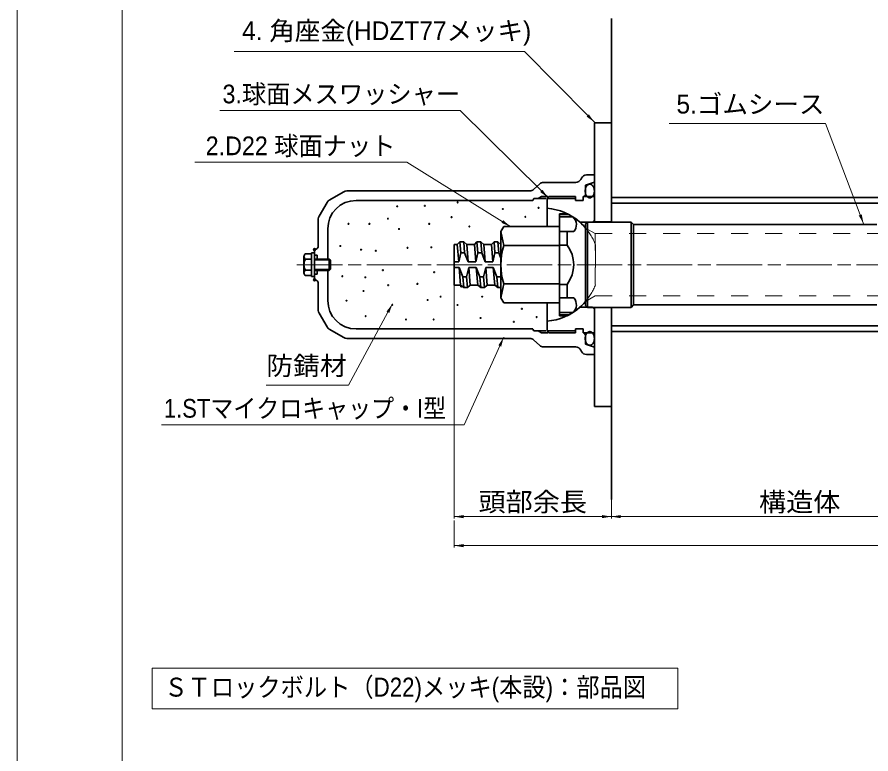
# Model space of a CAD drawing. Units: millimetres at full size, sheet at 1:2; details may follow other scales. Extents: x 2154 to 3836, y 976 to 2164.
# Drawn here: x 2154.4 to 2606.1, y 1578.3 to 1968.2 of the extents above; entities that cross this region are included whole.
import ezdxf
from ezdxf.enums import TextEntityAlignment as Align

# ---------------------------------------------------------------- set-up
doc = ezdxf.new("R2010")
doc.units = ezdxf.units.MM
doc.header["$LTSCALE"] = 2
doc.header["$PDMODE"] = 32
doc.header["$PDSIZE"] = 1
for name, pattern in [('CHAIN', [18.5, 12, -1.5, 3.5, -1.5]), ('CHAIN_DOUBLE_DASH', [23.5, 12, -1.5, 3.5, -1.5, 3.5, -1.5]), ('DASHED_SPACED', [12, 6, -6]), ('USER1', [9, 4.5, -4.5])]:
    doc.linetypes.add(name, pattern=pattern)
for name, color, linetype, lineweight in [('1外形線', 7, 'Continuous', 35), ('2細い実線', 3, 'Continuous', 20), ('3隠れ線', 2, 'USER1', 13), ('4中心線', 1, 'CHAIN', 15), ('5想像線', 6, 'CHAIN_DOUBLE_DASH', 15), ('6寸法線', 4, 'Continuous', 13), ('7 枠・タイトル', 7, 'Continuous', 13), ('Defpoints_2', 7, 'Continuous', 13)]:
    doc.layers.add(name, color=color, linetype=linetype, lineweight=lineweight)
doc.styles.add('ＭＳ Ｐゴシック', font='')
doc.styles.get('ＭＳ Ｐゴシック').set_extended_font_data('MS PGothic')

# ---------------------------------------------------------------- blocks, each defined once
blk = doc.blocks.new('filled_arrow')
at = {"color": 0, "linetype": 'Continuous', "lineweight": -2}
blk.add_solid([(7.5, 1.25), (0, 0), (7.5, -1.25)], dxfattribs=at)

msp = doc.modelspace()

# ---------------------------------------------------------------- linework, layer by layer
at = {"layer": '1外形線'}
for p, q in [((2468.79, 1862.293), (2468.793, 1967.44)), ((2459.79, 1859.782), (2459.791, 1912.181)), ((2468.791, 1912.181), (2459.791, 1912.181)), ((2468.791, 1912.181), (2468.79, 1859.782)), ((2459.791, 1884.686), (2455.643, 1884.686)), ((2459.79, 1873.607), (2459.791, 1884.911)), ((2459.791, 1884.794), (2459.79, 1873.494)), ((2430.932, 1879.943), (2427.636, 1876.96)), ((2449.933, 1880.685), (2432.908, 1880.685)), ((2452.959, 1883.027), (2452.617, 1882.343)), ((2459.79, 1880.859), (2455.189, 1879.184)), ((2455.189, 1873.182), (2455.189, 1879.184)), ((2459.791, 1882.809), (2459.79, 1873.607)), ((2319.461, 1871.246), (2327.318, 1875.782)), ((2425.622, 1876.184), (2328.818, 1876.184)), ((2314.167, 1862.88), (2318.363, 1870.148)), ((2427.203, 1871.184), (2333.765, 1871.184)), ((2427.779, 1872.182), (2427.201, 1871.182)), ((2434.197, 1872.182), (2427.779, 1872.182)), ((2431.78, 1873.182), (2430.048, 1872.182)), ((2435.198, 1873.182), (2431.78, 1873.182)), ((2434.79, 1872.182), (2434.788, 1857.38)), ((2434.79, 1872.182), (2435.79, 1873.182)), ((2449.79, 1872.182), (2434.79, 1872.182)), ((2449.79, 1873.182), (2435.79, 1873.182)), ((2449.79, 1873.182), (2449.79, 1871.182)), ((2449.79, 1871.182), (2453.79, 1871.181)), ((2453.79, 1873.181), (2459.79, 1873.181)), ((2453.79, 1873.181), (2453.79, 1871.181)), ((2455.189, 1874.182), (2454.188, 1873.182)), ((2668.027, 1872.787), (2468.788, 1872.793)), ((2668.026, 1869.787), (2468.788, 1869.793)), ((2313.765, 1847.184), (2313.765, 1861.38)), ((2441.366, 1864.173), (2441.366, 1810.173)), ((2441.366, 1864.173), (2445.366, 1864.173)), ((2441.366, 1863.718), (2446.266, 1863.718)), ((2441.366, 1862.457), (2448.435, 1862.457)), ((2445.366, 1863.718), (2445.366, 1864.173)), ((2411.929, 1857.38), (2410.366, 1854.673)), ((2411.929, 1857.38), (2441.366, 1857.38)), ((2452.123, 1859.682), (2458.79, 1859.681)), ((2456.184, 1859.773), (2455.184, 1858.773)), ((2455.184, 1858.773), (2455.184, 1815.573)), ((2456.184, 1859.773), (2456.184, 1814.573)), ((2456.184, 1859.773), (2479.184, 1859.773)), ((2459.79, 1860.681), (2458.79, 1859.681)), ((2468.79, 1859.782), (2459.79, 1859.782)), ((2479.184, 1859.773), (2479.184, 1814.573)), ((2479.184, 1859.773), (2480.534, 1858.423)), ((2480.534, 1858.423), (2609.184, 1858.423)), ((2480.534, 1858.423), (2480.534, 1815.923)), ((2318.765, 1840.184), (2318.765, 1856.184)), ((2410.366, 1854.673), (2410.366, 1819.673)), ((2410.366, 1854.673), (2411.929, 1847.277)), ((2441.366, 1854.718), (2448.909, 1854.718)), ((2445.366, 1847.565), (2445.366, 1854.718)), ((2385.621, 1847.936), (2385.621, 1826.436)), ((2387.286, 1847.918), (2385.621, 1847.918)), ((2388.68, 1849.267), (2387.286, 1847.918)), ((2388.05, 1838.668), (2387.286, 1847.918)), ((2389.155, 1843.517), (2388.68, 1849.267)), ((2390.68, 1849.267), (2388.68, 1849.267)), ((2390.68, 1849.267), (2392.296, 1847.918)), ((2391.155, 1843.517), (2390.68, 1849.267)), ((2393.06, 1838.667), (2392.296, 1847.918)), ((2396.309, 1847.918), (2392.296, 1847.918)), ((2397.703, 1849.267), (2396.309, 1847.918)), ((2397.074, 1838.667), (2396.309, 1847.918)), ((2398.178, 1843.517), (2397.703, 1849.267)), ((2399.703, 1849.267), (2397.703, 1849.267)), ((2399.703, 1849.267), (2401.319, 1847.917)), ((2400.178, 1843.517), (2399.703, 1849.267)), ((2405.332, 1847.918), (2401.319, 1847.918)), ((2402.083, 1838.667), (2401.319, 1847.917)), ((2406.726, 1849.267), (2405.332, 1847.918)), ((2406.097, 1838.667), (2405.332, 1847.918)), ((2407.201, 1843.517), (2406.726, 1849.267)), ((2408.726, 1849.267), (2406.726, 1849.267)), ((2408.726, 1849.267), (2410.342, 1847.917)), ((2409.201, 1843.517), (2408.726, 1849.267)), ((2410.365, 1847.918), (2410.342, 1847.918)), ((2410.365, 1847.637), (2410.342, 1847.917)), ((2441.366, 1847.565), (2445.366, 1847.565)), ((2310.157, 1842.957), (2306.957, 1842.957)), ((2310.157, 1830.934), (2310.157, 1843.434)), ((2310.157, 1843.434), (2311.757, 1843.434)), ((2310.157, 1842.957), (2310.157, 1831.41)), ((2311.757, 1843.434), (2311.757, 1830.934)), ((2311.765, 1840.184), (2311.765, 1845.184)), ((2389.155, 1843.517), (2388.05, 1838.668)), ((2389.155, 1843.517), (2391.155, 1843.517)), ((2391.155, 1843.517), (2393.06, 1838.667)), ((2398.178, 1843.517), (2397.074, 1838.667)), ((2398.178, 1843.517), (2400.178, 1843.517)), ((2400.178, 1843.517), (2402.083, 1838.667)), ((2407.201, 1843.517), (2406.097, 1838.667)), ((2407.201, 1843.517), (2409.201, 1843.517)), ((2409.201, 1843.517), (2410.366, 1840.552)), ((2411.929, 1847.277), (2441.366, 1847.277)), ((2306.157, 1841.514), (2306.157, 1832.854)), ((2310.157, 1840.07), (2306.957, 1840.07)), ((2311.757, 1840.184), (2319.543, 1840.184)), ((2313.165, 1842.184), (2311.765, 1842.184)), ((2313.165, 1842.184), (2313.165, 1840.184)), ((2313.666, 1840.184), (2313.165, 1840.684)), ((2319.543, 1840.184), (2319.543, 1834.184)), ((2320.157, 1839.57), (2319.543, 1840.184)), ((2320.157, 1834.797), (2320.157, 1839.57)), ((2388.05, 1838.668), (2385.621, 1838.668)), ((2397.074, 1838.667), (2393.06, 1838.667)), ((2406.097, 1838.667), (2402.083, 1838.667)), ((2310.157, 1834.297), (2306.957, 1834.297)), ((2311.757, 1834.184), (2319.543, 1834.184)), ((2311.765, 1829.184), (2311.765, 1837.184)), ((2313.666, 1834.184), (2313.165, 1833.683)), ((2313.165, 1832.184), (2313.165, 1834.184)), ((2318.765, 1818.184), (2318.765, 1834.184)), ((2319.543, 1834.184), (2320.157, 1834.797)), ((2388.298, 1835.668), (2385.621, 1835.668)), ((2389.062, 1826.418), (2388.298, 1835.668)), ((2390.205, 1830.817), (2388.298, 1835.668)), ((2392.204, 1830.818), (2393.308, 1835.668)), ((2394.072, 1826.417), (2393.308, 1835.668)), ((2397.321, 1835.668), (2393.308, 1835.668)), ((2398.085, 1826.418), (2397.321, 1835.668)), ((2399.228, 1830.817), (2397.321, 1835.668)), ((2401.227, 1830.818), (2402.331, 1835.668)), ((2403.095, 1826.417), (2402.331, 1835.668)), ((2406.344, 1835.668), (2402.331, 1835.668)), ((2407.109, 1826.417), (2406.344, 1835.668)), ((2408.251, 1830.817), (2406.344, 1835.668)), ((2310.157, 1831.41), (2306.957, 1831.41)), ((2311.757, 1830.934), (2310.157, 1830.934)), ((2313.165, 1832.184), (2311.765, 1832.184)), ((2390.205, 1830.817), (2392.204, 1830.818)), ((2390.679, 1825.067), (2390.205, 1830.817)), ((2392.68, 1825.067), (2392.204, 1830.818)), ((2399.228, 1830.817), (2401.227, 1830.818)), ((2399.702, 1825.067), (2399.228, 1830.817)), ((2401.703, 1825.067), (2401.227, 1830.818)), ((2408.251, 1830.817), (2410.25, 1830.818)), ((2408.725, 1825.067), (2408.251, 1830.817)), ((2410.25, 1830.818), (2410.366, 1831.327)), ((2410.366, 1829.413), (2410.25, 1830.818)), ((2313.765, 1812.988), (2313.765, 1827.184)), ((2389.062, 1826.418), (2385.621, 1826.418)), ((2390.679, 1825.067), (2389.062, 1826.418)), ((2392.68, 1825.067), (2390.679, 1825.067)), ((2392.68, 1825.067), (2394.072, 1826.418)), ((2398.085, 1826.418), (2394.072, 1826.417)), ((2399.702, 1825.067), (2398.085, 1826.418)), ((2401.703, 1825.067), (2399.702, 1825.067)), ((2401.703, 1825.067), (2403.095, 1826.418)), ((2407.109, 1826.417), (2403.095, 1826.417)), ((2408.725, 1825.067), (2407.109, 1826.417)), ((2410.367, 1825.067), (2408.725, 1825.067)), ((2410.366, 1819.673), (2411.929, 1827.069)), ((2411.929, 1827.069), (2441.366, 1827.069)), ((2441.366, 1826.781), (2445.366, 1826.781)), ((2445.366, 1819.627), (2445.366, 1826.781)), ((2411.929, 1816.966), (2410.366, 1819.673)), ((2411.929, 1816.966), (2441.366, 1816.966)), ((2434.788, 1802.182), (2434.79, 1816.966)), ((2441.366, 1819.627), (2448.909, 1819.627)), ((2479.184, 1814.573), (2480.534, 1815.923)), ((2480.534, 1815.923), (2609.184, 1815.923)), ((2314.167, 1811.488), (2318.363, 1804.22)), ((2441.366, 1811.888), (2448.435, 1811.888)), ((2452.142, 1814.682), (2458.789, 1814.681)), ((2455.184, 1815.573), (2456.184, 1814.573)), ((2456.184, 1814.573), (2479.184, 1814.573)), ((2459.789, 1813.681), (2458.789, 1814.681)), ((2459.789, 1814.582), (2459.787, 1762.181)), ((2459.788, 1801.181), (2459.789, 1814.582)), ((2468.789, 1814.582), (2459.789, 1814.582)), ((2468.787, 1762.181), (2468.789, 1814.582)), ((2468.787, 1712.866), (2468.789, 1812.293)), ((2441.366, 1810.627), (2446.266, 1810.627)), ((2441.366, 1810.173), (2445.366, 1810.173)), ((2445.366, 1810.173), (2445.366, 1810.627)), ((2319.461, 1803.122), (2327.318, 1798.586)), ((2427.185, 1803.184), (2333.765, 1803.184)), ((2427.777, 1802.158), (2427.2, 1803.158)), ((2449.788, 1802.182), (2434.788, 1802.182)), ((2434.788, 1802.182), (2435.788, 1801.182)), ((2449.788, 1801.182), (2449.788, 1803.182)), ((2449.788, 1803.182), (2453.788, 1803.181)), ((2453.786, 1801.382), (2453.786, 1802.382)), ((2453.788, 1801.181), (2453.788, 1803.181)), ((2453.788, 1801.294), (2453.788, 1802.294)), ((2668.024, 1804.787), (2468.786, 1804.793)), ((2425.622, 1798.184), (2328.818, 1798.184)), ((2434.127, 1802.158), (2427.777, 1802.158)), ((2431.779, 1801.157), (2430.046, 1802.158)), ((2435.127, 1801.157), (2431.779, 1801.157)), ((2449.788, 1801.182), (2435.788, 1801.182)), ((2453.788, 1801.181), (2459.788, 1801.181)), ((2455.187, 1800.156), (2454.186, 1801.157)), ((2455.187, 1795.155), (2455.187, 1801.157)), ((2459.788, 1789.877), (2459.788, 1801.181)), ((2459.788, 1789.794), (2459.788, 1801.094)), ((2668.024, 1801.787), (2468.786, 1801.793)), ((2430.93, 1794.397), (2427.634, 1797.38)), ((2449.931, 1793.654), (2432.906, 1793.655)), ((2459.788, 1793.48), (2455.187, 1795.155)), ((2452.957, 1791.312), (2452.615, 1791.995)), ((2459.788, 1789.652), (2455.641, 1789.653)), ((2468.787, 1762.181), (2459.787, 1762.181))]:
    msp.add_line(p, q, dxfattribs=at)
for points in [[(2457.368, 1879.776), (2457.487, 1879.771), (2457.606, 1879.758), (2457.724, 1879.737), (2457.841, 1879.707), (2457.957, 1879.668), (2458.072, 1879.62), (2458.184, 1879.566), (2458.295, 1879.501), (2458.404, 1879.43), (2458.51, 1879.351), (2458.614, 1879.263), (2458.714, 1879.169), (2458.811, 1879.068), (2458.905, 1878.959), (2458.995, 1878.843), (2459.081, 1878.721), (2459.163, 1878.594), (2459.24, 1878.46), (2459.314, 1878.32), (2459.383, 1878.176), (2459.446, 1878.026), (2459.505, 1877.873), (2459.557, 1877.715), (2459.606, 1877.553), (2459.649, 1877.389), (2459.686, 1877.221), (2459.717, 1877.051), (2459.744, 1876.878), (2459.764, 1876.705), (2459.778, 1876.529), (2459.788, 1876.353), (2459.79, 1876.176), (2459.788, 1875.999), (2459.778, 1875.823), (2459.764, 1875.647), (2459.744, 1875.474), (2459.717, 1875.301), (2459.686, 1875.131), (2459.649, 1874.963), (2459.606, 1874.799), (2459.557, 1874.637), (2459.505, 1874.48), (2459.446, 1874.326), (2459.383, 1874.176), (2459.314, 1874.032), (2459.24, 1873.892), (2459.162, 1873.758), (2459.081, 1873.631), (2458.995, 1873.509), (2458.904, 1873.393), (2458.811, 1873.284), (2458.714, 1873.183), (2458.614, 1873.089), (2458.51, 1873.001), (2458.404, 1872.922), (2458.295, 1872.851), (2458.184, 1872.786), (2458.071, 1872.732), (2457.957, 1872.684), (2457.841, 1872.645), (2457.724, 1872.615), (2457.606, 1872.594), (2457.487, 1872.581), (2457.368, 1872.576), (2457.249, 1872.581), (2457.131, 1872.594), (2457.013, 1872.615), (2456.896, 1872.645), (2456.779, 1872.684), (2456.666, 1872.732), (2456.552, 1872.786), (2456.441, 1872.851), (2456.333, 1872.922), (2456.227, 1873.001), (2456.123, 1873.089), (2456.022, 1873.183), (2455.925, 1873.285), (2455.832, 1873.393), (2455.742, 1873.509), (2455.656, 1873.631), (2455.574, 1873.758), (2455.496, 1873.892), (2455.423, 1874.032), (2455.355, 1874.176), (2455.291, 1874.326), (2455.233, 1874.48), (2455.179, 1874.637), (2455.131, 1874.799), (2455.088, 1874.963), (2455.05, 1875.132), (2455.019, 1875.301), (2454.993, 1875.474), (2454.973, 1875.648), (2454.958, 1875.823), (2454.949, 1875.999), (2454.946, 1876.176), (2454.949, 1876.353), (2454.958, 1876.529), (2454.973, 1876.705), (2454.993, 1876.878), (2455.019, 1877.051), (2455.051, 1877.221), (2455.088, 1877.389), (2455.131, 1877.553), (2455.179, 1877.716), (2455.233, 1877.874), (2455.291, 1878.026), (2455.355, 1878.176), (2455.423, 1878.32), (2455.496, 1878.46), (2455.574, 1878.594), (2455.656, 1878.721), (2455.742, 1878.843), (2455.832, 1878.959), (2455.926, 1879.068), (2456.023, 1879.169), (2456.124, 1879.263), (2456.227, 1879.351), (2456.333, 1879.43), (2456.442, 1879.501), (2456.552, 1879.566), (2456.666, 1879.62), (2456.78, 1879.668), (2456.897, 1879.707), (2457.013, 1879.737), (2457.131, 1879.758), (2457.249, 1879.771)], [(2457.366, 1794.562), (2457.485, 1794.567), (2457.604, 1794.58), (2457.722, 1794.601), (2457.839, 1794.632), (2457.955, 1794.671), (2458.069, 1794.718), (2458.182, 1794.773), (2458.293, 1794.837), (2458.402, 1794.909), (2458.507, 1794.987), (2458.612, 1795.075), (2458.712, 1795.17), (2458.809, 1795.271), (2458.902, 1795.379), (2458.993, 1795.495), (2459.079, 1795.617), (2459.16, 1795.745), (2459.238, 1795.878), (2459.312, 1796.018), (2459.38, 1796.163), (2459.444, 1796.312), (2459.503, 1796.465), (2459.555, 1796.623), (2459.604, 1796.785), (2459.647, 1796.949), (2459.684, 1797.118), (2459.715, 1797.287), (2459.742, 1797.46), (2459.762, 1797.634), (2459.776, 1797.809), (2459.786, 1797.985), (2459.788, 1798.162), (2459.786, 1798.339), (2459.776, 1798.515), (2459.762, 1798.691), (2459.742, 1798.865), (2459.715, 1799.037), (2459.684, 1799.207), (2459.647, 1799.375), (2459.604, 1799.54), (2459.555, 1799.702), (2459.503, 1799.859), (2459.444, 1800.012), (2459.381, 1800.162), (2459.312, 1800.306), (2459.238, 1800.446), (2459.16, 1800.58), (2459.079, 1800.707), (2458.993, 1800.83), (2458.903, 1800.945), (2458.809, 1801.054), (2458.712, 1801.155), (2458.612, 1801.25), (2458.508, 1801.337), (2458.402, 1801.416), (2458.293, 1801.488), (2458.182, 1801.552), (2458.07, 1801.607), (2457.955, 1801.654), (2457.839, 1801.693), (2457.722, 1801.724), (2457.604, 1801.745), (2457.485, 1801.757), (2457.366, 1801.763), (2457.247, 1801.757), (2457.129, 1801.745), (2457.011, 1801.724), (2456.894, 1801.693), (2456.778, 1801.654), (2456.664, 1801.607), (2456.55, 1801.552), (2456.44, 1801.488), (2456.331, 1801.416), (2456.225, 1801.337), (2456.122, 1801.25), (2456.02, 1801.155), (2455.924, 1801.054), (2455.83, 1800.945), (2455.74, 1800.83), (2455.654, 1800.707), (2455.572, 1800.58), (2455.494, 1800.446), (2455.421, 1800.306), (2455.353, 1800.162), (2455.289, 1800.012), (2455.231, 1799.859), (2455.177, 1799.702), (2455.129, 1799.54), (2455.086, 1799.375), (2455.048, 1799.207), (2455.017, 1799.037), (2454.991, 1798.865), (2454.971, 1798.691), (2454.956, 1798.515), (2454.947, 1798.339), (2454.944, 1798.162), (2454.947, 1797.985), (2454.956, 1797.81), (2454.971, 1797.634), (2454.991, 1797.46), (2455.017, 1797.287), (2455.048, 1797.118), (2455.086, 1796.949), (2455.128, 1796.785), (2455.177, 1796.623), (2455.231, 1796.465), (2455.288, 1796.312), (2455.353, 1796.163), (2455.421, 1796.018), (2455.494, 1795.878), (2455.572, 1795.745), (2455.654, 1795.617), (2455.74, 1795.495), (2455.83, 1795.379), (2455.923, 1795.271), (2456.02, 1795.17), (2456.121, 1795.075), (2456.225, 1794.988), (2456.331, 1794.909), (2456.439, 1794.837), (2456.55, 1794.773), (2456.664, 1794.718), (2456.777, 1794.671), (2456.894, 1794.632), (2457.011, 1794.601), (2457.129, 1794.58), (2457.247, 1794.567)]]:
    msp.add_lwpolyline(points, close=True, dxfattribs=at)
for centre in [(2387.472, 1870.138), (2355.523, 1868.074), (2370.097, 1868.348), (2411.381, 1866.676), (2430.29, 1867.296), (2350.606, 1861.552), (2384.255, 1862.332), (2423.251, 1862.537), (2329.759, 1858.766), (2340.801, 1858.766), (2372.456, 1858.766), (2393.621, 1857.387), (2356.46, 1856.071), (2325.434, 1847.086), (2336.384, 1845.155), (2344.194, 1844.562), (2360.954, 1846.074), (2373.561, 1846.35), (2347.932, 1834.302), (2326.446, 1831.072), (2338.644, 1830.518), (2375.054, 1833.196), (2350.735, 1826.319), (2366.183, 1827.008), (2389.373, 1825.691), (2337.695, 1823.277), (2378.473, 1820.266), (2400.467, 1820.266), (2328.664, 1818.141), (2352.951, 1815.982), (2371.579, 1818.488), (2387.357, 1815.844), (2421.467, 1813.808), (2338.829, 1809.921), (2360.176, 1808.166), (2374.777, 1808.166), (2399.598, 1808.972), (2417.193, 1806.966), (2429.299, 1809.459)]:
    msp.add_circle(centre, 0.2, dxfattribs=at)
for centre, radius, start, end in [((2455.643, 1881.685), 3.001, 89.99848, 153.43343), ((2432.908, 1877.684), 3.001, 89.99848, 131.1844), ((2449.933, 1883.686), 3.001, 269.99848, 333.43343), ((2328.818, 1873.184), 3, 90, 120), ((2425.622, 1879.185), 3.001, 269.99848, 312.14711), ((2320.961, 1868.648), 3, 120, 150), ((2333.765, 1856.184), 15, 90, 180), ((2432.289, 1837.182), 30, 48.58886, 85.21938), ((2316.765, 1861.38), 3, 150, 180), ((2432.289, 1837.173), 30, 40.25759, 64.15807), ((2444.865, 1858.355), 5.439, 318.04281, 48.97274), ((2431.722, 1837.173), 17.151, 322.70509, 37.29491), ((2307.859, 1841.514), 1.702, 122.00461, 237.99539), ((2311.765, 1847.184), 2, 270, 0), ((2443.696, 1837.173), 33.335, 162.35654, 197.64346), ((2311.765, 1837.184), 5.608, 149.02089, 210.97911), ((2307.859, 1832.854), 1.702, 122.00461, 237.99539), ((2311.765, 1827.184), 2, 0, 90), ((2333.765, 1818.184), 15, 180, 270), ((2432.289, 1837.173), 30, 295.84193, 319.74241), ((2444.865, 1815.991), 5.439, 311.02726, 41.95719), ((2316.765, 1812.988), 3, 180, 210), ((2432.289, 1837.182), 30, 274.77981, 311.4081), ((2320.961, 1805.72), 3, 210, 240), ((2328.818, 1801.184), 3, 240, 270), ((2425.62, 1795.155), 3.001, 47.84985, 89.99848), ((2432.906, 1796.656), 3.001, 228.81255, 269.99848), ((2449.931, 1790.653), 3.001, 26.56353, 89.99848), ((2455.641, 1792.654), 3.001, 206.56353, 269.99848)]:
    msp.add_arc(centre, radius, start, end, dxfattribs=at)
for p in [(2311.765, 1845.184), (2311.765, 1829.184)]:
    msp.add_point(p, dxfattribs=at)
at = {"layer": '2細い実線'}
for p, q in [((2320.157, 1839.57), (2311.757, 1839.57)), ((2320.157, 1834.797), (2311.757, 1834.797))]:
    msp.add_line(p, q, dxfattribs=at)
at = {"layer": '3隠れ線'}
for p, q in [((2455.184, 1856.56), (2460.184, 1853.673)), ((2460.184, 1853.673), (2460.184, 1820.673)), ((2460.184, 1853.673), (2655.184, 1853.673)), ((2455.184, 1817.786), (2460.184, 1820.673)), ((2460.184, 1820.673), (2655.184, 1820.673))]:
    msp.add_line(p, q, dxfattribs=at)
at = {"layer": '3隠れ線', "linetype": 'DASHED_SPACED'}
msp.add_line((2460.366, 1847.742), (2460.366, 1826.604), dxfattribs=at)
for start, end in [(20.62761, 40.25759), (319.74241, 339.37239)]:
    msp.add_arc((2432.289, 1837.173), 30, start, end, dxfattribs=at)
at = {"layer": '4中心線'}
msp.add_line((3732.484, 1837.173), (2301.355, 1837.173), dxfattribs=at)
at = {"layer": '5想像線'}
for centre, major_axis in [((2312.444, 1841.167), (0, 1.016)), ((2312.444, 1833.2), (0, -1.016))]:
    msp.add_ellipse(centre, major_axis=major_axis, ratio=0.688699, dxfattribs=at)
at = {"layer": '6寸法線'}
for p, q in [((2385.621, 1826.373), (2385.621, 1702.893)), ((2468.781, 1715.651), (2468.781, 1702.893)), ((2468.781, 1713.195), (2468.781, 1702.893)), ((2385.621, 1703.893), (2468.781, 1703.893)), ((2468.781, 1703.893), (2668.019, 1703.893)), ((2385.621, 1701.831), (2385.621, 1687.528)), ((2385.621, 1688.528), (3649.814, 1688.528))]:
    msp.add_line(p, q, dxfattribs=at)
for points in [[(2459.795, 1912.573), (2456.284, 1916.132), (2422.856, 1950.011), (2269.223, 1950.011)], [(2435.29, 1872.682), (2431.743, 1876.206), (2388.849, 1918.83), (2261.755, 1918.83)], [(2602.209, 1858.823), (2600.432, 1863.496), (2582.007, 1911.948), (2499.408, 1911.948)], [(2415.35, 1857.38), (2411.105, 1860.021), (2360.674, 1891.394), (2248.495, 1891.394)], [(2352.944, 1816.404), (2350.569, 1812.004), (2329.777, 1773.489), (2286.212, 1773.489)], [(2411.819, 1798.777), (2409.758, 1794.221), (2390.878, 1752.506), (2230.768, 1752.506)]]:
    msp.add_lwpolyline(points, dxfattribs=at)
at = {"layer": '7 枠・タイトル'}
for p, q in [((2210.066, 1013.505), (2210.066, 2127.058)), ((2225.904, 1623.79), (2503.985, 1623.79)), ((2225.904, 1623.79), (2225.904, 1602.219)), ((2503.985, 1623.79), (2503.985, 1602.219)), ((2225.904, 1602.219), (2503.985, 1602.219))]:
    msp.add_line(p, q, dxfattribs=at)
at = {"layer": 'Defpoints_2'}
msp.add_lwpolyline([(2154.414, 976.281), (3836.414, 976.281), (3836.414, 2164.281), (2154.414, 2164.281)], close=True, dxfattribs=at)

# ---------------------------------------------------------------- block references
at = {"layer": '6寸法線', "xscale": 0.667, "yscale": 0.667}
for p, rotation in [((2459.795, 1912.573), 134.6), ((2435.29, 1872.682), 135.2), ((2602.209, 1858.823), 110.8), ((2415.35, 1857.38), 148.1), ((2352.944, 1816.404), 241.6), ((2411.819, 1798.777), 245.6), ((2468.781, 1703.893), 180)]:
    msp.add_blockref('filled_arrow', p, dxfattribs=dict(at, rotation=rotation))
for p in [(2385.621, 1703.893), (2468.781, 1703.893), (2385.621, 1688.528)]:
    msp.add_blockref('filled_arrow', p, dxfattribs=at)

# ---------------------------------------------------------------- texts
at = {"layer": '6寸法線', "style": 'ＭＳ Ｐゴシック'}
for s, p in [('4. 角座金(HDZT77メッキ)', (2273.445, 1953.042)), ('5.ゴムシース', (2503.222, 1914.211))]:
    msp.add_text(s, height=9.897, dxfattribs=at).set_placement(p, align=Align.BOTTOM_LEFT)
for s, width, p in [('3.球面メスワッシャー', 0.95, (2263.08, 1919.594)), ('2.D22 球面ナット', 0.95, (2254.202, 1892.158)), ('防錆材', 1.05, (2286.255, 1775.807)), ('1.STマイクロキャップ・I型', 0.9, (2232.05, 1753.27))]:
    msp.add_text(s, height=9.897, dxfattribs=dict(at, width=width)).set_placement(p, align=Align.BOTTOM_LEFT)
at = {"layer": '6寸法線', "style": 'ＭＳ Ｐゴシック', "width": 1.05}
for s, p in [('頭部余長', (2427.201, 1711.71)), ('構造体', (2568.4, 1711.624))]:
    msp.add_text(s, height=10.02, dxfattribs=at).set_placement(p, align=Align.MIDDLE_CENTER)
at = {"layer": '7 枠・タイトル', "style": 'ＭＳ Ｐゴシック', "width": 0.9}
msp.add_text('ＳＴロックボルト（D22)メッキ(本設)：部品図', height=10.02, dxfattribs=at).set_placement((2232.313, 1605.658), align=Align.BOTTOM_LEFT)

doc.saveas('drawing.dxf')
